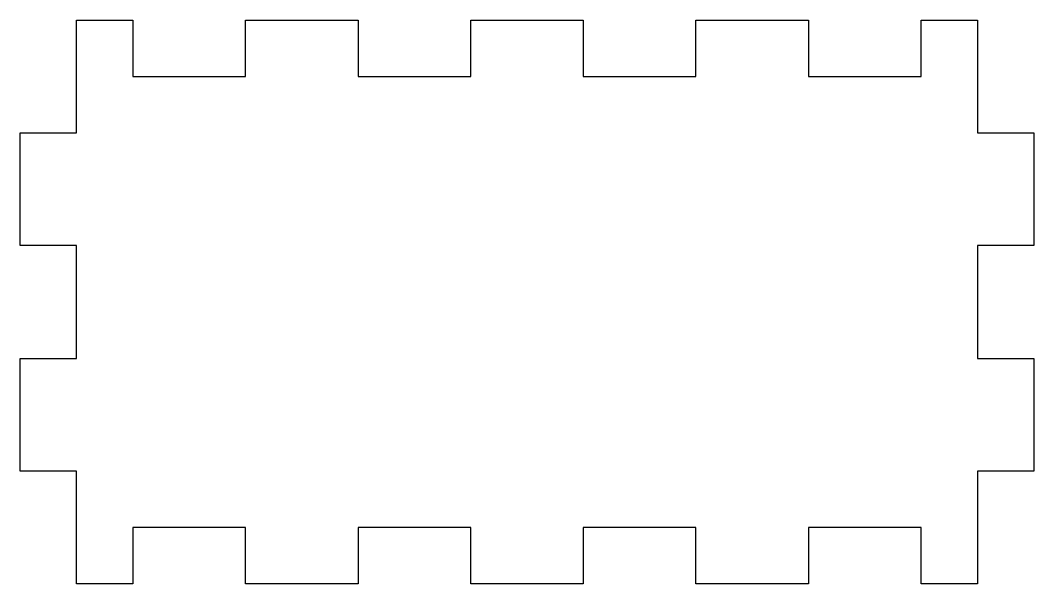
# Model space of a CAD drawing. Header units: millimetres. Extents: x 0 to 90, y 0 to 50.
import ezdxf

# ---------------------------------------------------------------- set-up
doc = ezdxf.new("R2010")
doc.units = ezdxf.units.MM
doc.layers.get('0').update_dxf_attribs({"linetype": 'CONTINUOUS'})

msp = doc.modelspace()

# ---------------------------------------------------------------- linework, layer by layer
msp.add_lwpolyline([(60, 0), (60, 5), (50, 5), (50, 0), (40, 0), (40, 5), (30, 5), (30, 0), (20, 0), (20, 5), (10, 5), (10, 0), (5, 0), (5, 10), (0, 10), (0, 20), (5, 20), (5, 30), (0, 30), (0, 40), (5, 40), (5, 50), (10, 50), (10, 45), (20, 45), (20, 50), (30, 50), (30, 45), (40, 45), (40, 50), (50, 50), (50, 45), (60, 45), (60, 50), (70, 50), (70, 45), (80, 45), (80, 50), (85, 50), (85, 40), (90, 40), (90, 30), (85, 30), (85, 20), (90, 20), (90, 10), (85, 10), (85, 0), (80, 0), (80, 5), (70, 5), (70, 0)], close=True)

doc.saveas('drawing.dxf')
